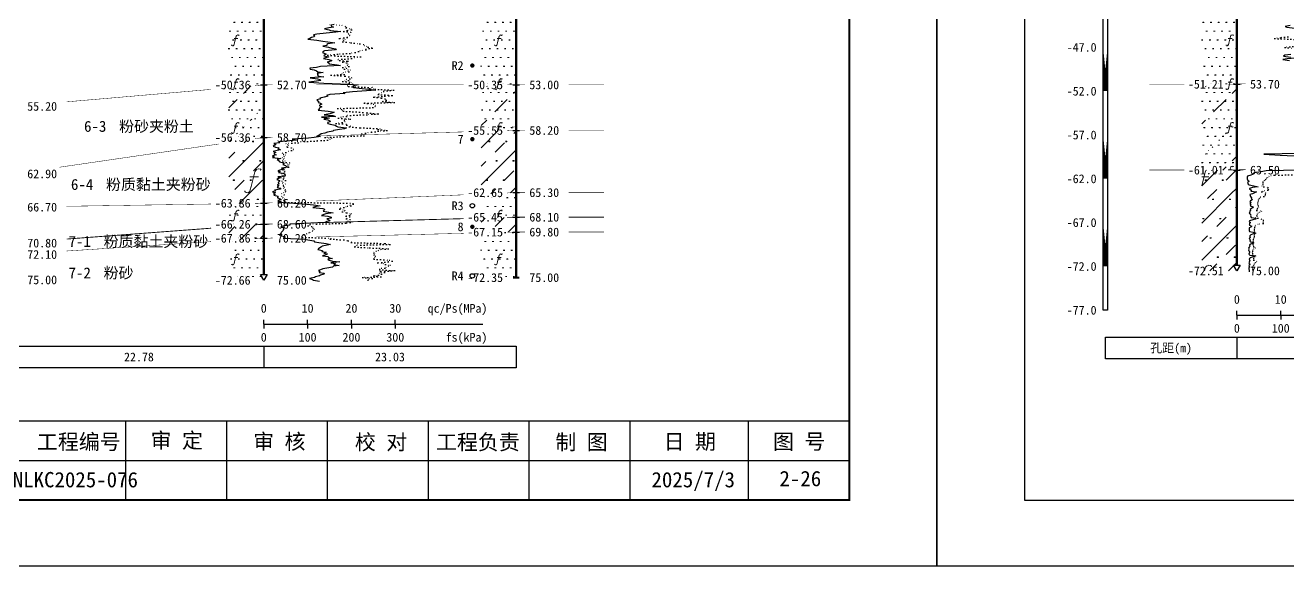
# Model space of a CAD drawing. Extents: x -37 to 3540, y -1485 to 297.
# Drawn here: x 1014.7 to 1302.6, y -1188 to -1064.6 of the extents above; entities that cross this region are included whole.
import ezdxf
from ezdxf.enums import TextEntityAlignment as Align

# ---------------------------------------------------------------- set-up
doc = ezdxf.new("R2010")
doc.units = 0
doc.linetypes.add('DOT', pattern=[6.35, 0, -6.35])
doc.layers.get('0').update_dxf_attribs({"linetype": 'CONTINUOUS'})
for name, color, linetype in [('CURVE', 200, 'CONTINUOUS'), ('FRAME', 7, 'CONTINUOUS'), ('HOLE', 41, 'CONTINUOUS'), ('RULER', 7, 'CONTINUOUS'), ('SAMPLE', 1, 'CONTINUOUS'), ('STRATUM', 241, 'CONTINUOUS')]:
    doc.layers.add(name, color=color, linetype=linetype)
doc.layers.add('HATCH', color=7, linetype='CONTINUOUS', lineweight=13)
doc.styles.add('ST', font='')
doc.styles.get('ST').set_extended_font_data('SimSun')
pattern_1 = [(82.875, (801.7756, -1189.206), (0.0003693, 10.0001764), [0.0893, -80.5337]), (143.13, (801.8767, -1189.2818), (-29.999964, 20.000054), [0.12627, -49.87373]), (172.875, (802.0538, -1189.304), (-70.0002457, 9.9996603), [0.17857, -80.44443]), (206.565, (802.2323, -1189.2147), (-9.999705, -9.999687), [0.19954, -22.16046]), (243.435, (802.3215, -1189.0363), (9e-06, -9.999696), [0.19954, -22.16146]), (255.964, (802.4108, -1188.679), (-0.0002, -9.999501), [0.36813, -40.86287]), (255.964, (802.7209, -1187.439), (-0.0002, -9.999501), [1.27838, -39.95262]), (255.964, (802.7894, -1187.165), (-0.0002, -9.999501), [0.28235, -40.94865]), (216.87, (802.9796, -1186.9108), (-9.999982, -10.000018), [0.12627, -49.87373]), (243.435, (802.8786, -1186.9865), (9e-06, -9.999696), [0.19954, -22.16146]), (206.565, (803.158, -1186.8215), (-9.999705, -9.999687), [0.19954, -22.16046]), (172.875, (803.3353, -1186.8437), (-70.0002457, 9.9996603), [0.17857, -80.44443]), (143.13, (803.4363, -1186.9194), (-29.999964, 20.000054), [0.12627, -49.87373]), (82.875, (803.4252, -1187.008), (0.0003693, 10.0001764), [0.0893, -80.5337]), (0, (802.281, -1187.66), (0, 10), [0.89286, -9.10714]), (0, (802.6352, -1188), (1, 2), [0, -1.75]), (0, (802.6102, -1187.975), (1, 2), [0, -1.75]), (0, (802.6102, -1188), (1, 2), [0, -1.75]), (0, (802.5852, -1188), (1, 2), [0, -1.75]), (0, (802.6102, -1188.025), (1, 2), [0, -1.75])]
pattern_2 = [(45, (802.61, -1188), (-2e-06, 15.39996), [4.3383, -17.4406]), (45, (808.799, -1181.777), (-2e-06, 15.39996), [4.3861, -17.3928]), (45, (813.759, -1176.819), (-2e-06, 15.39996), [3.98994, -17.78894]), (26.565, (802.61, -1180.3), (15.4, 15.4), [0.2123, -34.22315]), (36.8699, (804.1502, -1178.76), (15.4, 15.4), [0.43504, -76.56496]), (315, (810.31, -1172.653), (15.39996, 3e-06), [0.0727, -21.7062]), (26.565, (810.31, -1188), (15.4, 15.4), [0.31845, -34.117]), (26.565, (811.85, -1186.46), (15.4, 15.4), [0.2316, -34.2038]), (90, (812.62, -1185.69), (-15.4, -1e-06), [0.0633, -15.3367]), (26.565, (813.39, -1184.92), (15.4, 15.4), [0.2002, -68.6707]), (36.8699, (814.9302, -1183.38), (15.4, 15.4), [0.2435, -76.7565]), (45, (816.47, -1181.84), (-5e-07, 15.39996), [0.24005, -21.53884]), (315, (817.821, -1180.195), (15.39996, 3e-06), [0.0727, -21.7062]), (36.8699, (805.6902, -1177.22), (15.4, 15.4), [0.2249, -76.7751]), (53.1301, (807.2302, -1175.68), (30.8, 46.2), [0.29564, -76.70436]), (53.1301, (808.7702, -1174.14), (30.8, 46.2), [0.27774, -76.72226])]
pattern_3 = [(45, (802.61, -1188), (-4.24264, 4.24264), [10, 0]), (45, (803.671, -1191.182), (-2.12132, 6.36396), [3, -3])]
pattern_4 = [(82.875, (800.774, -1190.6533), (0.000812, 22.000388), [0.1964, -177.1742]), (143.13, (800.9963, -1190.82), (-65.99992, 44.00012), [0.2778, -109.7222]), (172.875, (801.3862, -1190.8687), (-154.00054, 21.999253), [0.3929, -176.9777]), (206.565, (801.779, -1190.672), (-21.99935, -21.9993), [0.439, -48.753]), (243.435, (801.975, -1190.28), (2e-05, -21.99933), [0.439, -48.7552]), (255.964, (802.1715, -1189.494), (-0.00044, -21.9989), [0.8099, -89.8983]), (255.964, (802.8536, -1186.7656), (-0.00044, -21.9989), [2.8124, -87.8958]), (255.964, (803.0043, -1186.163), (-0.00044, -21.9989), [0.6212, -90.087]), (216.87, (803.423, -1185.6037), (-21.99996, -22.00004), [0.2778, -109.7222]), (243.435, (803.201, -1185.77), (2e-05, -21.99933), [0.439, -48.7552]), (206.565, (803.815, -1185.407), (-21.99935, -21.9993), [0.439, -48.753]), (172.875, (804.2053, -1185.456), (-154.00054, 21.999253), [0.3929, -176.9777]), (143.13, (804.4275, -1185.6228), (-65.99992, 44.00012), [0.2778, -109.7222]), (82.875, (804.4032, -1185.8177), (0.000812, 22.000388), [0.1964, -177.1742]), (0, (801.885, -1187.252), (0, 22), [1.9643, -20.0357]), (0, (802.6652, -1188), (2.2, 4.4), [0, -3.85]), (0, (802.6102, -1187.945), (2.2, 4.4), [0, -3.85]), (0, (802.6102, -1188), (2.2, 4.4), [0, -3.85]), (0, (802.5552, -1188), (2.2, 4.4), [0, -3.85]), (0, (802.6102, -1188.055), (2.2, 4.4), [0, -3.85])]
pattern_5 = [(82.875, (1458.5118, -1189.206), (0.000369, 10.0001764), [0.0893, -80.5337]), (143.13, (1458.6128, -1189.2818), (-29.999964, 20.000054), [0.12627, -49.87373]), (172.875, (1458.79, -1189.304), (-70.000246, 9.99966), [0.17857, -80.44443]), (206.565, (1458.9685, -1189.2147), (-9.999705, -9.99969), [0.19954, -22.16046]), (243.435, (1459.0577, -1189.0363), (9e-06, -9.9997), [0.19954, -22.16146]), (255.964, (1459.147, -1188.679), (-0.0002, -9.9995), [0.36813, -40.86287]), (255.964, (1459.457, -1187.439), (-0.0002, -9.9995), [1.27838, -39.95262]), (255.964, (1459.5255, -1187.165), (-0.0002, -9.9995), [0.28235, -40.94865]), (216.87, (1459.7158, -1186.9108), (-9.999982, -10.000018), [0.12627, -49.87373]), (243.435, (1459.6147, -1186.9865), (9e-06, -9.9997), [0.19954, -22.16146]), (206.565, (1459.894, -1186.8215), (-9.999705, -9.99969), [0.19954, -22.16046]), (172.875, (1460.0714, -1186.8437), (-70.000246, 9.99966), [0.17857, -80.44443]), (143.13, (1460.1724, -1186.9194), (-29.999964, 20.000054), [0.12627, -49.87373]), (82.875, (1460.1614, -1187.008), (0.000369, 10.0001764), [0.0893, -80.5337]), (0, (1459.017, -1187.66), (0, 10), [0.89286, -9.10714]), (0, (1459.3714, -1188), (1, 2), [0, -1.75]), (0, (1459.3464, -1187.975), (1, 2), [0, -1.75]), (0, (1459.3464, -1188), (1, 2), [0, -1.75]), (0, (1459.3214, -1188), (1, 2), [0, -1.75]), (0, (1459.3464, -1188.025), (1, 2), [0, -1.75])]

# ---------------------------------------------------------------- blocks, each defined once
blk = doc.blocks.new('图签_A3长')
for p, q in [((0, 18), (-380, 18)), ((-165, 0), (-165, 18)), ((-142, 0), (-142, 18)), ((-119, 0), (-119, 18)), ((-96, 0), (-96, 18)), ((-73, 0), (-73, 18)), ((-50, 0), (-50, 18)), ((-23, 0), (-23, 18)), ((0, 0), (0, 18)), ((-320, 9), (0, 9)), ((-380, 0), (0, 0))]:
    blk.add_line(p, q)
at = {"style": 'ST'}
for s, p in [('工程编号', (-175.73, 13.3)), ('审 定', (-153.38, 13.61)), ('审 核', (-129.99, 13.36)), ('校 对', (-106.8, 13.23)), ('工程负责', (-84.71, 13.23)), ('制 图', (-61.06, 13.23)), ('日 期', (-36.37, 13.36)), ('图 号', (-11.42, 13.36))]:
    blk.add_text(s, height=3.5, dxfattribs=at).set_placement(p, align=Align.MIDDLE_CENTER)
for tag, p in [('01＿单位名称', (-349.98, 8.36)), ('02＿工程名称', (-271.3, 5.16)), ('04＿工程编号', (-176.51, 4.65)), ('05＿日期', (-35.59, 4.65)), ('06＿图号', (-11.16, 4.91))]:
    blk.add_attdef(tag, text='', height=3.5, dxfattribs=at).set_placement(p, align=Align.MIDDLE_CENTER)
at = {"style": 'ST', "width": 0.85}
blk.add_attdef('03＿图件名称', text='', height=3, dxfattribs=at).set_placement((-205.49, 5.05), align=Align.MIDDLE_CENTER)
blk = doc.blocks.new('Arrow')
for points in [[(-3.984779, 0.348623), (0, 0), (-3.189535, 0)], [(-3.189535, 0), (0, 0), (-3.984779, -0.348623)]]:
    blk.add_solid(points)
blk = doc.blocks.new('SampleSoilUndisturbed')
at = {"const_width": 0.5}
blk.add_lwpolyline([(-0.25, 0, 1), (0.25, 0, 1)], format="xyb", close=True, dxfattribs=at)
blk = doc.blocks.new('SampleSoilDisturbed')
blk.add_circle((0, 0), 0.5)

msp = doc.modelspace()

# ---------------------------------------------------------------- hatches: boundary and pattern name
at = {"layer": 'HATCH'}
h = msp.add_hatch(dxfattribs=at)
h.set_pattern_fill('FS', color=142, style=0)
h.set_pattern_definition(pattern_1)
h.paths.add_polyline_path([(1069.07, -1055.24), (1061.07, -1054.67), (1061.07, -1078.93), (1069.07, -1078.24)])
h.paths.add_polyline_path([(1057, -1079.73), (1066.56, -1079.73), (1066.56, -1076.8), (1057, -1076.8)], flags=9)
h.paths.add_polyline_path([(1057, -1056.73), (1066.56, -1056.73), (1066.56, -1053.8), (1057, -1053.8)], flags=9)
h = msp.add_hatch(dxfattribs=at)
h.set_pattern_fill('FS', color=142, style=0)
h.set_pattern_definition(pattern_1)
h.paths.add_polyline_path([(1126.64, -1061.83), (1118.64, -1059.64), (1118.64, -1078.23), (1126.64, -1078.23)])
h.paths.add_polyline_path([(1114.57, -1079.72), (1124.13, -1079.72), (1124.13, -1076.79), (1114.57, -1076.79)], flags=9)
h.paths.add_polyline_path([(1114.58, -1063.32), (1124.13, -1063.32), (1124.13, -1060.4), (1114.58, -1060.4)], flags=9)
h = msp.add_hatch(dxfattribs=at)
h.set_pattern_fill('FS', color=142, style=0)
h.set_pattern_definition(pattern_5)
h.paths.add_polyline_path([(1291.01, -1062.28), (1283.01, -1062.28), (1283.01, -1078.08), (1291.01, -1078.08)])
h.paths.add_polyline_path([(1278.94, -1079.57), (1288.5, -1079.57), (1288.5, -1076.65), (1278.94, -1076.65)], flags=9)
h.paths.add_polyline_path([(1278.94, -1063.77), (1288.5, -1063.77), (1288.5, -1060.84), (1278.94, -1060.84)], flags=9)
h = msp.add_hatch(dxfattribs=at)
h.set_pattern_fill('FS', color=142, style=0)
h.set_pattern_definition(pattern_1)
h.paths.add_polyline_path([(1069.07, -1078.24), (1061.07, -1078.93), (1061.07, -1091.41), (1069.07, -1090.24)])
h.paths.add_polyline_path([(1057, -1091.73), (1066.56, -1091.73), (1066.56, -1088.8), (1057, -1088.8)], flags=9)
h.paths.add_polyline_path([(1057, -1079.73), (1066.56, -1079.73), (1066.56, -1076.8), (1057, -1076.8)], flags=9)
h = msp.add_hatch(dxfattribs=at)
h.set_pattern_fill('SZFT', color=142, scale=2.2, style=0)
h.set_pattern_definition(pattern_2)
h.paths.add_polyline_path([(1069.07, -1078.24), (1061.07, -1078.93), (1061.07, -1091.41), (1069.07, -1090.24)])
h.paths.add_polyline_path([(1057, -1091.73), (1066.56, -1091.73), (1066.56, -1088.8), (1057, -1088.8)], flags=9)
h.paths.add_polyline_path([(1057, -1079.73), (1066.56, -1079.73), (1066.56, -1076.8), (1057, -1076.8)], flags=9)
h = msp.add_hatch(dxfattribs=at)
h.set_pattern_fill('FS', color=142, style=0)
h.set_pattern_definition(pattern_1)
h.paths.add_polyline_path([(1126.64, -1078.23), (1118.64, -1078.23), (1118.64, -1088.85), (1126.64, -1088.63)])
h.paths.add_polyline_path([(1114.58, -1090.11), (1124.13, -1090.11), (1124.13, -1087.21), (1114.58, -1087.21)], flags=9)
h.paths.add_polyline_path([(1114.57, -1079.72), (1124.13, -1079.72), (1124.13, -1076.79), (1114.57, -1076.79)], flags=9)
h = msp.add_hatch(dxfattribs=at)
h.set_pattern_fill('SZFT', color=142, scale=2.2, style=0)
h.set_pattern_definition(pattern_2)
h.paths.add_polyline_path([(1126.64, -1078.23), (1118.64, -1078.23), (1118.64, -1088.85), (1126.64, -1088.63)])
h.paths.add_polyline_path([(1114.58, -1090.11), (1124.13, -1090.11), (1124.13, -1087.21), (1114.58, -1087.21)], flags=9)
h.paths.add_polyline_path([(1114.57, -1079.72), (1124.13, -1079.72), (1124.13, -1076.79), (1114.57, -1076.79)], flags=9)
h = msp.add_hatch(dxfattribs=at)
h.set_pattern_fill('FS', color=142, style=0)
h.set_pattern_definition(pattern_5)
h.paths.add_polyline_path([(1291.01, -1078.08), (1283.01, -1078.08), (1283.01, -1097.68), (1291.01, -1097.68)])
h.paths.add_polyline_path([(1278.94, -1099.17), (1288.5, -1099.17), (1288.5, -1096.24), (1278.94, -1096.24)], flags=9)
h.paths.add_polyline_path([(1278.94, -1079.57), (1288.5, -1079.57), (1288.5, -1076.65), (1278.94, -1076.65)], flags=9)
h = msp.add_hatch(dxfattribs=at)
h.set_pattern_fill('SZFT', color=142, scale=2.2, style=0)
h.set_pattern_definition([(45, (1459.346, -1188), (-2e-06, 15.39996), [4.3383, -17.4406]), (45, (1465.535, -1181.777), (-2e-06, 15.39996), [4.3861, -17.3928]), (45, (1470.495, -1176.819), (-2e-06, 15.39996), [3.9899, -17.7889]), (26.565, (1459.3464, -1180.3), (15.4, 15.4), [0.2123, -34.2231]), (36.8699, (1460.8864, -1178.76), (15.4, 15.4), [0.43504, -76.56496]), (315, (1467.046, -1172.653), (15.39996, 3e-06), [0.0727, -21.7062]), (26.565, (1467.0464, -1188), (15.4, 15.4), [0.31845, -34.117]), (26.565, (1468.5864, -1186.46), (15.4, 15.4), [0.2316, -34.2038]), (90, (1469.356, -1185.69), (-15.4, -1e-06), [0.0633, -15.3367]), (26.565, (1470.1264, -1184.92), (15.4, 15.4), [0.2002, -68.6707]), (36.8699, (1471.6664, -1183.38), (15.4, 15.4), [0.2435, -76.7565]), (45, (1473.206, -1181.84), (-5e-07, 15.39996), [0.24, -21.5388]), (315, (1474.557, -1180.195), (15.39996, 3e-06), [0.0727, -21.7062]), (36.8699, (1462.4264, -1177.22), (15.4, 15.4), [0.2249, -76.7751]), (53.1301, (1463.9664, -1175.68), (30.8, 46.2), [0.29564, -76.70436]), (53.1301, (1465.5064, -1174.14), (30.8, 46.2), [0.2777, -76.7223])])
h.paths.add_polyline_path([(1291.01, -1078.08), (1283.01, -1078.08), (1283.01, -1097.68), (1291.01, -1097.68)])
h.paths.add_polyline_path([(1278.94, -1099.17), (1288.5, -1099.17), (1288.5, -1096.24), (1278.94, -1096.24)], flags=9)
h.paths.add_polyline_path([(1278.94, -1079.57), (1288.5, -1079.57), (1288.5, -1076.65), (1278.94, -1076.65)], flags=9)
h = msp.add_hatch(dxfattribs=at)
h.set_pattern_fill('FZNT', color=32, style=0)
h.set_pattern_definition(pattern_3)
h.paths.add_polyline_path([(1126.64, -1088.63), (1118.64, -1088.85), (1118.64, -1103.17), (1126.64, -1102.83)])
h.paths.add_polyline_path([(1114.57, -1104.32), (1124.13, -1104.32), (1124.13, -1101.39), (1114.57, -1101.39)], flags=9)
h.paths.add_polyline_path([(1114.58, -1090.11), (1124.13, -1090.11), (1124.13, -1087.21), (1114.58, -1087.21)], flags=9)
h = msp.add_hatch(dxfattribs=at)
h.set_pattern_fill('FS', color=32, scale=2.2, style=0)
h.set_pattern_definition(pattern_4)
h.paths.add_polyline_path([(1126.64, -1088.63), (1118.64, -1088.85), (1118.64, -1103.17), (1126.64, -1102.83)])
h.paths.add_polyline_path([(1114.57, -1104.32), (1124.13, -1104.32), (1124.13, -1101.39), (1114.57, -1101.39)], flags=9)
h.paths.add_polyline_path([(1114.58, -1090.11), (1124.13, -1090.11), (1124.13, -1087.21), (1114.58, -1087.21)], flags=9)
h = msp.add_hatch(dxfattribs=at)
h.set_pattern_fill('FZNT', color=32, style=0)
h.set_pattern_definition(pattern_3)
h.paths.add_polyline_path([(1069.07, -1090.24), (1061.07, -1091.41), (1061.07, -1105.37), (1069.07, -1105.24)])
h.paths.add_polyline_path([(1057, -1106.73), (1066.56, -1106.73), (1066.56, -1103.8), (1057, -1103.8)], flags=9)
h.paths.add_polyline_path([(1057, -1091.73), (1066.56, -1091.73), (1066.56, -1088.8), (1057, -1088.8)], flags=9)
h = msp.add_hatch(dxfattribs=at)
h.set_pattern_fill('FS', color=32, scale=2.2, style=0)
h.set_pattern_definition(pattern_4)
h.paths.add_polyline_path([(1069.07, -1090.24), (1061.07, -1091.41), (1061.07, -1105.37), (1069.07, -1105.24)])
h.paths.add_polyline_path([(1057, -1106.73), (1066.56, -1106.73), (1066.56, -1103.8), (1057, -1103.8)], flags=9)
h.paths.add_polyline_path([(1057, -1091.73), (1066.56, -1091.73), (1066.56, -1088.8), (1057, -1088.8)], flags=9)
h = msp.add_hatch(dxfattribs=at)
h.set_pattern_fill('FZNT', color=32, style=0)
h.set_pattern_definition([(45, (1459.3464, -1188), (-4.24264, 4.24264), [10, 0]), (45, (1460.4074, -1191.182), (-2.12132, 6.36396), [3, -3])])
h.paths.add_polyline_path([(1291.01, -1097.68), (1283.01, -1097.68), (1283.01, -1120.68), (1291.01, -1120.68), (1290.26, -1119.38), (1291.01, -1119.38)])
h.paths.add_polyline_path([(1278.94, -1122.17), (1288.5, -1122.17), (1288.5, -1119.25), (1278.94, -1119.25)], flags=9)
h.paths.add_polyline_path([(1278.94, -1099.17), (1288.5, -1099.17), (1288.5, -1096.24), (1278.94, -1096.24)], flags=9)
h = msp.add_hatch(dxfattribs=at)
h.set_pattern_fill('FS', color=32, scale=2.2, style=0)
h.set_pattern_definition([(82.875, (1457.5102, -1190.6533), (0.000812, 22.00039), [0.1964, -177.1742]), (143.13, (1457.7325, -1190.82), (-65.99992, 44.00012), [0.2778, -109.7222]), (172.875, (1458.1223, -1190.8687), (-154.00054, 21.999253), [0.3929, -176.9777]), (206.565, (1458.515, -1190.672), (-21.99935, -21.9993), [0.439, -48.753]), (243.435, (1458.711, -1190.28), (2e-05, -21.99933), [0.439, -48.7552]), (255.964, (1458.9077, -1189.494), (-0.00044, -21.9989), [0.8099, -89.8983]), (255.964, (1459.59, -1186.7656), (-0.00044, -21.9989), [2.8124, -87.8958]), (255.964, (1459.7404, -1186.163), (-0.00044, -21.9989), [0.6212, -90.087]), (216.87, (1460.159, -1185.6037), (-21.99996, -22.00004), [0.2778, -109.7222]), (243.435, (1459.937, -1185.77), (2e-05, -21.99933), [0.439, -48.7552]), (206.565, (1460.552, -1185.407), (-21.99935, -21.9993), [0.439, -48.753]), (172.875, (1460.9414, -1185.456), (-154.00054, 21.999253), [0.3929, -176.9777]), (143.13, (1461.1637, -1185.6228), (-65.99992, 44.00012), [0.2778, -109.7222]), (82.875, (1461.1393, -1185.8177), (0.000812, 22.00039), [0.1964, -177.1742]), (0, (1458.62, -1187.252), (0, 22), [1.9643, -20.0357]), (0, (1459.4014, -1188), (2.2, 4.4), [0, -3.85]), (0, (1459.3464, -1187.945), (2.2, 4.4), [0, -3.85]), (0, (1459.3464, -1188), (2.2, 4.4), [0, -3.85]), (0, (1459.2914, -1188), (2.2, 4.4), [0, -3.85]), (0, (1459.3464, -1188.055), (2.2, 4.4), [0, -3.85])])
h.paths.add_polyline_path([(1291.01, -1097.68), (1283.01, -1097.68), (1283.01, -1120.68), (1291.01, -1120.68), (1290.26, -1119.38), (1291.01, -1119.38)])
h.paths.add_polyline_path([(1278.94, -1122.17), (1288.5, -1122.17), (1288.5, -1119.25), (1278.94, -1119.25)], flags=9)
h.paths.add_polyline_path([(1278.94, -1099.17), (1288.5, -1099.17), (1288.5, -1096.24), (1278.94, -1096.24)], flags=9)
h = msp.add_hatch(dxfattribs=at)
h.set_pattern_fill('FS', color=142, style=0)
h.set_pattern_definition(pattern_1)
h.paths.add_polyline_path([(1126.64, -1102.83), (1118.64, -1103.17), (1118.64, -1108.65), (1126.64, -1108.43)])
h.paths.add_polyline_path([(1114.57, -1109.92), (1124.13, -1109.92), (1124.13, -1106.99), (1114.57, -1106.99)], flags=9)
h.paths.add_polyline_path([(1114.57, -1104.32), (1124.13, -1104.32), (1124.13, -1101.39), (1114.57, -1101.39)], flags=9)
h = msp.add_hatch(dxfattribs=at)
h.set_pattern_fill('FS', color=142, style=0)
h.set_pattern_definition(pattern_1)
h.paths.add_polyline_path([(1069.07, -1105.24), (1061.07, -1105.37), (1061.07, -1110.65), (1069.07, -1110.04)])
h.paths.add_polyline_path([(1057, -1111.53), (1066.56, -1111.53), (1066.56, -1108.6), (1057, -1108.6)], flags=9)
h.paths.add_polyline_path([(1057, -1106.73), (1066.56, -1106.73), (1066.56, -1103.8), (1057, -1103.8)], flags=9)
h = msp.add_hatch(dxfattribs=at)
h.set_pattern_fill('FZNT', color=32, style=0)
h.set_pattern_definition(pattern_3)
h.paths.add_polyline_path([(1126.64, -1108.43), (1118.64, -1108.65), (1118.64, -1112.03), (1126.64, -1111.83)])
h.paths.add_polyline_path([(1114.57, -1113.32), (1124.13, -1113.32), (1124.13, -1110.39), (1114.57, -1110.39)], flags=9)
h.paths.add_polyline_path([(1114.57, -1109.92), (1124.13, -1109.92), (1124.13, -1106.99), (1114.57, -1106.99)], flags=9)
h = msp.add_hatch(dxfattribs=at)
h.set_pattern_fill('FZNT', color=32, style=0)
h.set_pattern_definition(pattern_3)
h.paths.add_polyline_path([(1069.07, -1110.04), (1061.07, -1110.65), (1061.07, -1113.76), (1069.07, -1113.24)])
h.paths.add_polyline_path([(1057, -1114.73), (1066.56, -1114.73), (1066.56, -1111.8), (1057, -1111.8)], flags=9)
h.paths.add_polyline_path([(1057, -1111.53), (1066.56, -1111.53), (1066.56, -1108.6), (1057, -1108.6)], flags=9)
h = msp.add_hatch(dxfattribs=at)
h.set_pattern_fill('FS', color=32, scale=2.2, style=0)
h.set_pattern_definition(pattern_4)
h.paths.add_polyline_path([(1069.07, -1110.04), (1061.07, -1110.65), (1061.07, -1113.76), (1069.07, -1113.24)])
h.paths.add_polyline_path([(1057, -1114.73), (1066.56, -1114.73), (1066.56, -1111.8), (1057, -1111.8)], flags=9)
h.paths.add_polyline_path([(1057, -1111.53), (1066.56, -1111.53), (1066.56, -1108.6), (1057, -1108.6)], flags=9)
h = msp.add_hatch(dxfattribs=at)
h.set_pattern_fill('FS', color=142, style=0)
h.set_pattern_definition(pattern_1)
h.paths.add_polyline_path([(1126.64, -1111.83), (1118.64, -1112.03), (1118.64, -1122.23), (1126.64, -1122.23)])
h.paths.add_polyline_path([(1114.57, -1123.72), (1124.13, -1123.72), (1124.13, -1120.79), (1114.57, -1120.79)], flags=9)
h.paths.add_polyline_path([(1114.57, -1113.32), (1124.13, -1113.32), (1124.13, -1110.39), (1114.57, -1110.39)], flags=9)
h = msp.add_hatch(dxfattribs=at)
h.set_pattern_fill('FS', color=142, style=0)
h.set_pattern_definition(pattern_1)
h.paths.add_polyline_path([(1069.07, -1113.24), (1061.07, -1113.76), (1061.07, -1122.84), (1069.07, -1122.84), (1068.32, -1121.54), (1069.07, -1121.54)])
h.paths.add_polyline_path([(1057, -1124.33), (1066.56, -1124.33), (1066.56, -1121.4), (1057, -1121.4)], flags=9)
h.paths.add_polyline_path([(1057, -1114.73), (1066.56, -1114.73), (1066.56, -1111.8), (1057, -1111.8)], flags=9)

# ---------------------------------------------------------------- linework, layer by layer
at = {"layer": 'CURVE', "color": 30, "linetype": 'Continuous'}
for points in [[(1085.12, -1064.44), (1084.45, -1064.64), (1084.47, -1064.84), (1084.96, -1065.04), (1083.93, -1065.24), (1082.96, -1065.44), (1083.97, -1065.64), (1084.28, -1065.84), (1086.65, -1066.04), (1085.48, -1066.24), (1083.33, -1066.44), (1081.19, -1066.64), (1080.38, -1066.84), (1080.7, -1067.04), (1080.49, -1067.24), (1079.96, -1067.44), (1079.58, -1067.64), (1079.1, -1067.84), (1081.15, -1068.04), (1082.52, -1068.24), (1083.66, -1068.44), (1085.28, -1068.64), (1083.68, -1068.84), (1083.49, -1069.04), (1083.45, -1069.24), (1082.57, -1069.44), (1083.85, -1069.64), (1084.58, -1069.84), (1085.58, -1070.04), (1085.41, -1070.24), (1082.92, -1070.44), (1082.59, -1070.64), (1082.49, -1070.84), (1083.03, -1071.04), (1083.34, -1071.24), (1082.85, -1071.44), (1082.74, -1071.64), (1083.94, -1071.84), (1083.13, -1072.04), (1082.68, -1072.24), (1083.88, -1072.44), (1084.59, -1072.64), (1084.39, -1072.84), (1083.52, -1073.04), (1083.84, -1073.24), (1083.96, -1073.44), (1085.79, -1073.64), (1086.6, -1073.84), (1081.98, -1074.04), (1081.09, -1074.24), (1079.61, -1074.44), (1079.69, -1074.64), (1080.57, -1074.84), (1081.09, -1075.04), (1081.41, -1075.24), (1082.59, -1075.44), (1081.25, -1075.64), (1081.4, -1075.84), (1081.3, -1076.04), (1081.63, -1076.24), (1082.78, -1076.44), (1079.62, -1076.64), (1081.34, -1076.84), (1081.88, -1077.04), (1082.12, -1077.24), (1080.55, -1077.44), (1079.32, -1077.64), (1082.74, -1077.84), (1088.48, -1078.04), (1090.61, -1078.24), (1089.65, -1078.44), (1089.37, -1078.64), (1089.51, -1078.84), (1091.52, -1079.04), (1093.02, -1079.24), (1094.62, -1079.44), (1091.4, -1079.64), (1089.33, -1079.84), (1087.18, -1080.04), (1087.59, -1080.24), (1084.14, -1080.44), (1083.35, -1080.64), (1083.71, -1080.84), (1082.87, -1081.04), (1081.83, -1081.24), (1082.06, -1081.44), (1081.18, -1081.64), (1081.35, -1081.84), (1081.6, -1082.04), (1081.48, -1082.24), (1082.04, -1082.44), (1082.3, -1082.64), (1081.75, -1082.84), (1081.78, -1083.04), (1082.3, -1083.24), (1081.92, -1083.44), (1081.69, -1083.64), (1081.74, -1083.84), (1081.47, -1084.04), (1083.75, -1084.24), (1085.13, -1084.44), (1084.83, -1084.64), (1084.17, -1084.84), (1082.83, -1085.04), (1084.82, -1085.24), (1085.46, -1085.44), (1082.27, -1085.64), (1084.04, -1085.84), (1082.76, -1086.04), (1083.72, -1086.24), (1084.14, -1086.44), (1084.22, -1086.64), (1083.57, -1086.84), (1083.66, -1087.04), (1084.21, -1087.24), (1085.34, -1087.44), (1085.63, -1087.64), (1085.94, -1087.84), (1087.91, -1088.04), (1087.46, -1088.24), (1086.38, -1088.44), (1084.99, -1088.64), (1084.79, -1088.84), (1083.63, -1089.04), (1083.01, -1089.24), (1082.18, -1089.44), (1081.88, -1089.64), (1081.35, -1089.84), (1082, -1090.04), (1080.6, -1090.24), (1079.29, -1090.44), (1075.52, -1090.64), (1076.55, -1090.84), (1075.02, -1091.04), (1072.54, -1091.24), (1072.72, -1091.44), (1071.38, -1091.64), (1071.84, -1091.84), (1071.48, -1092.04), (1071.24, -1092.24), (1071.78, -1092.44), (1072.56, -1092.64), (1072.25, -1092.84), (1072.88, -1093.04), (1072.13, -1093.24), (1071.21, -1093.44), (1071.86, -1093.64), (1071.43, -1093.84), (1071.41, -1094.04), (1071.88, -1094.24), (1071.09, -1094.44), (1071.44, -1094.64), (1071.07, -1094.84), (1072.94, -1095.04), (1072.13, -1095.24), (1072.39, -1095.44), (1072.68, -1095.64), (1072.64, -1095.84), (1073.66, -1096.04), (1073.63, -1096.24), (1073.43, -1096.44), (1074.05, -1096.64), (1074.25, -1096.84), (1074.66, -1097.04), (1073.11, -1097.24), (1073.82, -1097.44), (1072.94, -1097.64), (1072.31, -1097.84), (1072.78, -1098.04), (1072.43, -1098.24), (1073.82, -1098.44), (1073.87, -1098.64), (1073.97, -1098.84), (1073.8, -1099.04), (1072.28, -1099.24), (1073.04, -1099.44), (1072.45, -1099.64), (1072.08, -1099.84), (1072.63, -1100.04), (1072.64, -1100.24), (1072.43, -1100.44), (1072.37, -1100.64), (1072.55, -1100.84), (1072.09, -1101.04), (1072.47, -1101.24), (1072.26, -1101.44), (1072.14, -1101.64), (1072.97, -1101.84), (1072.84, -1102.04), (1071.55, -1102.24), (1071.76, -1102.44), (1071.09, -1102.64), (1071.78, -1102.84), (1071.31, -1103.04), (1071.66, -1103.24), (1071.4, -1103.44), (1072.36, -1103.64), (1072.24, -1103.84), (1072.18, -1104.04), (1072.83, -1104.24), (1072.89, -1104.44), (1072.3, -1104.64), (1073.06, -1104.84), (1072.28, -1105.04), (1075.91, -1105.24), (1078.93, -1105.44), (1080.42, -1105.64), (1081.97, -1105.84), (1080.74, -1106.04), (1080.29, -1106.24), (1082.54, -1106.44), (1082.89, -1106.64), (1082.83, -1106.84), (1082.59, -1107.04), (1083.45, -1107.24), (1084.88, -1107.44), (1083.23, -1107.64), (1082.79, -1107.84), (1082.27, -1108.04), (1083.66, -1108.24), (1084.45, -1108.44), (1084.44, -1108.64), (1083.49, -1108.84), (1083.9, -1109.04), (1084.19, -1109.24), (1083.43, -1109.44), (1082.98, -1109.64), (1079.79, -1109.84), (1075.04, -1110.04), (1075.05, -1110.24), (1073.85, -1110.44), (1072.98, -1110.64), (1073.75, -1110.84), (1073.49, -1111.04), (1073.6, -1111.24), (1073.52, -1111.44), (1073.36, -1111.64), (1073.1, -1111.84), (1073.04, -1112.04), (1072.9, -1112.24), (1072.66, -1112.44), (1072.83, -1112.64), (1073.84, -1112.84), (1073.85, -1113.04), (1073.48, -1113.24), (1078.4, -1113.44), (1079.1, -1113.64), (1080.49, -1113.84), (1080.67, -1114.04), (1081.65, -1114.24), (1083.27, -1114.44), (1084.32, -1114.64), (1083.53, -1114.84), (1082.37, -1115.04), (1082.26, -1115.24), (1081.86, -1115.44), (1081.59, -1115.64), (1081.43, -1115.84), (1082.49, -1116.04), (1082.3, -1116.24), (1083.27, -1116.44), (1082.77, -1116.64), (1083.59, -1116.84), (1083.24, -1117.04), (1082.5, -1117.24), (1083.75, -1117.44), (1083.86, -1117.64), (1084.74, -1117.84), (1083.7, -1118.04), (1084.01, -1118.24), (1084.75, -1118.44), (1086.44, -1118.64), (1084.39, -1118.84), (1085.41, -1119.04), (1085.02, -1119.24), (1086.23, -1119.44), (1084.96, -1119.64), (1084.76, -1119.84), (1083.46, -1120.04), (1082.57, -1120.24), (1082.04, -1120.44), (1081.57, -1120.64), (1081.92, -1120.84), (1081.73, -1121.04), (1082.83, -1121.24), (1082.8, -1121.44), (1082.03, -1121.64), (1081.79, -1121.84), (1080.89, -1122.04), (1080.68, -1122.24), (1079.52, -1122.44), (1080.16, -1122.64), (1080.39, -1122.84), (1081.81, -1123.04)], [(1303.14, -1064.68), (1302.03, -1064.88), (1302.43, -1065.08), (1304.2, -1065.28)], [(1305.18, -1072.08), (1302.47, -1072.28), (1301.5, -1072.48), (1302.98, -1072.68)], [(1303.29, -1071.28), (1301.96, -1071.48), (1301.64, -1071.68), (1303.3, -1071.88)], [(1305.54, -1093.88), (1297.17, -1094.08), (1300.89, -1094.28), (1305.68, -1094.48)], [(1305.58, -1097.68), (1297.66, -1097.88), (1296.56, -1098.08), (1294.91, -1098.28), (1294.84, -1098.48), (1294.58, -1098.68), (1294.21, -1098.88), (1293.43, -1099.08), (1293.37, -1099.28), (1293.35, -1099.48), (1293.38, -1099.68), (1293.41, -1099.88), (1293.64, -1100.08), (1293.71, -1100.28), (1293.42, -1100.48), (1293.52, -1100.68), (1293.55, -1100.88), (1293.8, -1101.08), (1294.84, -1101.28), (1295.87, -1101.48), (1294.56, -1101.68), (1293.91, -1101.88), (1293.89, -1102.08), (1294.37, -1102.28), (1294.23, -1102.48), (1295.48, -1102.68), (1295.01, -1102.88), (1294.59, -1103.08), (1293.96, -1103.28), (1294.01, -1103.48), (1294.14, -1103.68), (1294.34, -1103.88), (1294.3, -1104.08), (1294.4, -1104.28), (1294.47, -1104.48), (1294.11, -1104.68), (1293.96, -1104.88), (1294.3, -1105.08), (1294.02, -1105.28), (1294.01, -1105.48), (1294.18, -1105.68), (1294.06, -1105.88), (1294.76, -1106.08), (1294.55, -1106.28), (1294.31, -1106.48), (1294.05, -1106.68), (1294.13, -1106.88), (1293.94, -1107.08), (1293.93, -1107.28), (1293.79, -1107.48), (1293.93, -1107.68), (1294.17, -1107.88), (1294.15, -1108.08), (1294.2, -1108.28), (1294.28, -1108.48), (1295.31, -1108.68), (1295.33, -1108.88), (1294.62, -1109.08), (1293.91, -1109.28), (1293.85, -1109.48), (1294.14, -1109.68), (1293.92, -1109.88), (1293.91, -1110.08), (1293.84, -1110.28), (1294.39, -1110.48), (1294.19, -1110.68), (1293.82, -1110.88), (1293.79, -1111.08), (1293.84, -1111.28), (1293.79, -1111.48), (1293.91, -1111.68), (1294.72, -1111.88), (1295.31, -1112.08), (1294.55, -1112.28), (1294.17, -1112.48), (1293.98, -1112.68), (1294, -1112.88), (1294.06, -1113.08), (1293.82, -1113.28), (1293.96, -1113.48), (1294.04, -1113.68), (1293.98, -1113.88), (1294.21, -1114.08), (1294.87, -1114.28), (1294.51, -1114.48), (1293.98, -1114.68), (1293.87, -1114.88), (1294.02, -1115.08), (1293.82, -1115.28), (1293.63, -1115.48), (1293.71, -1115.68), (1293.68, -1115.88), (1293.71, -1116.08), (1293.87, -1116.28), (1293.88, -1116.48), (1293.78, -1116.68), (1293.77, -1116.88), (1293.93, -1117.08), (1295.36, -1117.28), (1294.72, -1117.48), (1294.03, -1117.68), (1293.92, -1117.88), (1293.79, -1118.08), (1293.96, -1118.28), (1293.89, -1118.48), (1293.82, -1118.68), (1293.7, -1118.88), (1293.89, -1119.08), (1293.93, -1119.28), (1293.75, -1119.48), (1293.78, -1119.68), (1293.81, -1119.88), (1293.73, -1120.08), (1293.72, -1120.28), (1293.79, -1120.48), (1293.83, -1120.68), (1293.82, -1120.88)]]:
    msp.add_lwpolyline(points, dxfattribs=at)
at = {"layer": 'CURVE', "color": 100, "linetype": 'DOT', "ltscale": 0.1}
for points in [[(1084.13, -1064.44), (1086.89, -1064.64), (1087.59, -1064.84), (1088.01, -1065.04), (1087.87, -1065.24), (1088.91, -1065.44), (1089.06, -1065.64), (1088.11, -1065.84), (1087.33, -1066.04), (1089.01, -1066.24), (1088.36, -1066.44), (1088.32, -1066.64), (1088.64, -1066.84), (1088.63, -1067.04), (1088.13, -1067.24), (1088.07, -1067.44), (1086.37, -1067.64), (1087.66, -1067.84), (1087.19, -1068.04), (1087.44, -1068.24), (1087.13, -1068.44), (1088.97, -1068.64), (1091.01, -1068.84), (1091.81, -1069.04), (1092.04, -1069.24), (1092.47, -1069.44), (1092.88, -1069.64), (1093.82, -1069.84), (1092.36, -1070.04), (1092.33, -1070.24), (1091.06, -1070.44), (1090.64, -1070.64), (1089.89, -1070.84), (1088.68, -1071.04), (1085.85, -1071.24), (1083.71, -1071.44), (1085.29, -1071.64), (1091.16, -1071.84), (1089.75, -1072.04), (1089.06, -1072.24), (1086, -1072.44), (1086.43, -1072.64), (1088.27, -1072.84), (1087.1, -1073.04), (1088.03, -1073.24), (1088.3, -1073.44), (1088.16, -1073.64), (1088.07, -1073.84), (1088.47, -1074.04), (1087.11, -1074.24), (1088.02, -1074.44), (1087.5, -1074.64), (1088.84, -1074.84), (1088.21, -1075.04), (1088.47, -1075.24), (1087.26, -1075.44), (1086.87, -1075.64), (1087.39, -1075.84), (1084.48, -1076.04), (1087.63, -1076.24), (1088.55, -1076.44), (1089.13, -1076.64), (1088.73, -1076.84), (1087.83, -1077.04), (1088.39, -1077.24), (1087.11, -1077.44), (1089, -1077.64), (1088.56, -1077.84), (1089.31, -1078.04), (1088.16, -1078.24), (1088.06, -1078.44), (1088.47, -1078.64), (1093.88, -1078.84), (1093.28, -1079.04), (1094.47, -1079.24), (1098.65, -1079.44), (1096.41, -1079.64), (1096.42, -1079.84), (1096, -1080.04), (1095.4, -1080.24), (1095.21, -1080.44), (1098.33, -1080.64), (1096.7, -1080.84), (1094.21, -1081.04), (1095.93, -1081.24), (1096.72, -1081.44), (1096.98, -1081.64), (1097.01, -1081.84), (1096.21, -1082.04), (1098.79, -1082.24), (1092.01, -1082.44), (1094.05, -1082.64), (1094.54, -1082.84), (1094.44, -1083.04), (1094.49, -1083.24), (1093.98, -1083.44), (1085.96, -1083.64), (1086.78, -1083.84), (1086.94, -1084.04), (1087.22, -1084.24), (1090.94, -1084.44), (1092.66, -1084.64), (1095.15, -1084.84), (1092.56, -1085.04), (1088.11, -1085.24), (1087.95, -1085.44), (1086.69, -1085.64), (1086.14, -1085.84), (1088.76, -1086.04), (1087.38, -1086.24), (1087.42, -1086.44), (1087.65, -1086.64), (1086.95, -1086.84), (1085.56, -1087.04), (1087.89, -1087.24), (1088.05, -1087.44), (1088.88, -1087.64), (1088.66, -1087.84), (1091.16, -1088.04), (1095.64, -1088.24), (1095.16, -1088.44), (1097.16, -1088.64), (1095.2, -1088.84), (1093.64, -1089.04), (1092.26, -1089.24), (1091.29, -1089.44), (1091.45, -1089.64), (1091.91, -1089.84), (1087.25, -1090.04), (1083.11, -1090.24), (1084.56, -1090.44), (1084.19, -1090.64), (1083.6, -1090.84), (1081.28, -1091.04), (1077.55, -1091.24), (1076.93, -1091.44), (1074.12, -1091.64), (1074.5, -1091.84), (1074.8, -1092.04), (1074.31, -1092.24), (1074.51, -1092.44), (1075.38, -1092.64), (1075.74, -1092.84), (1075.92, -1093.04), (1075.43, -1093.24), (1074.7, -1093.44), (1074.13, -1093.64), (1073.28, -1093.84), (1073.53, -1094.04), (1074.02, -1094.24), (1073.59, -1094.44), (1073.78, -1094.64), (1073.25, -1094.84), (1073.68, -1095.04), (1073.65, -1095.24), (1073.32, -1095.44), (1073.96, -1095.64), (1073.42, -1095.84), (1074.99, -1096.04), (1074.41, -1096.24), (1074.84, -1096.44), (1074.56, -1096.64), (1074.59, -1096.84), (1074.75, -1097.04), (1073.63, -1097.24), (1073.07, -1097.44), (1073.38, -1097.64), (1073.83, -1097.84), (1073.85, -1098.04), (1073.78, -1098.24), (1073.13, -1098.44), (1073.77, -1098.64), (1073.49, -1098.84), (1073.36, -1099.04), (1073.64, -1099.24), (1073.69, -1099.44), (1073.47, -1099.64), (1073.48, -1099.84), (1074.02, -1100.04), (1073.2, -1100.24), (1073.49, -1100.44), (1073.36, -1100.64), (1074.02, -1100.84), (1073.56, -1101.04), (1073.47, -1101.24), (1073.6, -1101.44), (1073.91, -1101.64), (1073.54, -1101.84), (1073.96, -1102.04), (1073.9, -1102.24), (1074, -1102.44), (1074.02, -1102.64), (1073.67, -1102.84), (1073.11, -1103.04), (1073.69, -1103.24), (1073.73, -1103.44), (1073.12, -1103.64), (1073.49, -1103.84), (1073.31, -1104.04), (1073.86, -1104.24), (1073.64, -1104.44), (1073.58, -1104.64), (1073.93, -1104.84), (1074.02, -1105.04), (1089.37, -1105.24), (1089.44, -1105.44), (1088.72, -1105.64), (1088.93, -1105.84), (1087.89, -1106.04), (1087.34, -1106.24), (1086.44, -1106.44), (1086.39, -1106.64), (1087.65, -1106.84), (1087.49, -1107.04), (1087.03, -1107.24), (1087.99, -1107.44), (1089.07, -1107.64), (1088.83, -1107.84), (1088.65, -1108.04), (1087.88, -1108.24), (1088.75, -1108.44), (1088.1, -1108.64), (1087.92, -1108.84), (1088.85, -1109.04), (1088.23, -1109.24), (1088.57, -1109.44), (1088.78, -1109.64), (1087.7, -1109.84), (1079.7, -1110.04), (1079.62, -1110.24), (1079.18, -1110.44), (1080.2, -1110.64), (1080.17, -1110.84), (1080.29, -1111.04), (1080.72, -1111.24), (1080.18, -1111.44), (1080.17, -1111.64), (1079.65, -1111.84), (1079.39, -1112.04), (1078.86, -1112.24), (1078.43, -1112.44), (1078.3, -1112.64), (1077.7, -1112.84), (1077.93, -1113.04), (1084.39, -1113.24), (1084.3, -1113.44), (1087.3, -1113.64), (1088.31, -1113.84), (1089.04, -1114.04), (1089.07, -1114.24), (1096.76, -1114.44), (1097.81, -1114.64), (1090.28, -1114.84), (1089.98, -1115.04), (1089.83, -1115.24), (1093.28, -1115.44), (1097.46, -1115.64), (1095.68, -1115.84), (1095.21, -1116.04), (1094.75, -1116.24), (1094.24, -1116.44), (1094.1, -1116.64), (1094.29, -1116.84), (1094.13, -1117.04), (1094.49, -1117.24), (1094.54, -1117.44), (1094.39, -1117.64), (1094.12, -1117.84), (1094.23, -1118.04), (1097.7, -1118.24), (1098.33, -1118.44), (1097.45, -1118.64), (1095.1, -1118.84), (1096.31, -1119.04), (1096.82, -1119.24), (1098.04, -1119.44), (1097.49, -1119.64), (1097, -1119.84), (1096.7, -1120.04), (1095.5, -1120.24), (1095.52, -1120.44), (1098.89, -1120.64), (1095.7, -1120.84), (1096.63, -1121.04), (1095.36, -1121.24), (1095.93, -1121.44), (1095.22, -1121.64), (1094.16, -1121.84), (1095.74, -1122.04), (1091.65, -1122.24), (1093.83, -1122.44), (1092.9, -1122.64), (1092.8, -1122.84), (1092.81, -1123.04)], [(1302.62, -1067.28), (1300.94, -1067.48), (1299.67, -1067.68), (1305.03, -1067.88)], [(1303.79, -1069.48), (1302, -1069.68), (1304.05, -1069.88)], [(1305.75, -1098.68), (1299.55, -1098.88), (1298.38, -1099.08), (1298.03, -1099.28), (1297.84, -1099.48), (1297.71, -1099.68), (1297.58, -1099.88), (1297.28, -1100.08), (1296.94, -1100.28), (1296.94, -1100.48), (1296.92, -1100.68), (1296.91, -1100.88), (1297.04, -1101.08), (1296.67, -1101.28), (1297.19, -1101.48), (1298.26, -1101.68), (1297.99, -1101.88), (1298.21, -1102.08), (1298.1, -1102.28), (1296.98, -1102.48), (1296.72, -1102.68), (1297.53, -1102.88), (1297.51, -1103.08), (1297.43, -1103.28), (1297.49, -1103.48), (1297.18, -1103.68), (1296.41, -1103.88), (1296.27, -1104.08), (1295.98, -1104.28), (1295.93, -1104.48), (1295.78, -1104.68), (1295.93, -1104.88), (1295.74, -1105.08), (1295.72, -1105.28), (1295.71, -1105.48), (1295.79, -1105.68), (1295.85, -1105.88), (1296.03, -1106.08), (1295.75, -1106.28), (1295.63, -1106.48), (1295.6, -1106.68), (1295.58, -1106.88), (1296.68, -1107.08), (1296.24, -1107.28), (1295.9, -1107.48), (1295.71, -1107.68), (1295.59, -1107.88), (1295.48, -1108.08), (1295.6, -1108.28), (1295.26, -1108.48), (1295.78, -1108.68), (1296.64, -1108.88), (1296.98, -1109.08), (1297.04, -1109.28), (1297.09, -1109.48), (1296.86, -1109.68), (1296.98, -1109.88), (1295.9, -1110.08), (1295.28, -1110.28), (1295.12, -1110.48), (1295.04, -1110.68), (1295.03, -1110.88), (1295, -1111.08), (1294.97, -1111.28), (1294.99, -1111.48), (1295.07, -1111.68), (1294.93, -1111.88), (1295.01, -1112.08), (1295.07, -1112.28), (1294.92, -1112.48), (1295.01, -1112.68), (1294.96, -1112.88), (1294.93, -1113.08), (1294.86, -1113.28), (1294.73, -1113.48), (1294.71, -1113.68), (1294.75, -1113.88), (1294.7, -1114.08), (1294.62, -1114.28), (1294.68, -1114.48), (1294.65, -1114.68), (1294.7, -1114.88), (1294.83, -1115.08), (1294.83, -1115.28), (1295.25, -1115.48), (1294.88, -1115.68), (1294.61, -1115.88), (1294.57, -1116.08), (1294.54, -1116.28), (1294.53, -1116.48), (1294.54, -1116.68), (1294.61, -1116.88), (1294.83, -1117.08), (1294.86, -1117.28), (1295.11, -1117.48), (1294.81, -1117.68), (1294.8, -1117.88), (1294.81, -1118.08), (1294.88, -1118.28), (1295.59, -1118.48), (1295.28, -1118.68), (1295.13, -1118.88), (1294.99, -1119.08), (1294.9, -1119.28), (1294.83, -1119.48), (1294.6, -1119.68), (1294.57, -1119.88), (1294.58, -1120.08), (1294.6, -1120.28), (1294.62, -1120.48), (1294.64, -1120.68), (1294.64, -1120.88)]]:
    msp.add_lwpolyline(points, dxfattribs=at)
at = {"layer": 'FRAME', "color": 245, "linetype": 'Continuous'}
for p, q in [((1222.61, -891), (1222.61, -1188)), ((1222.61, -1188), (2140.07, -1188))]:
    msp.add_line(p, q, dxfattribs=at)
at = {"layer": 'FRAME', "linetype": 'Continuous'}
for p, q in [((1242.61, -906), (1242.61, -1173)), ((1242.61, -1173), (1859.35, -1173))]:
    msp.add_line(p, q, dxfattribs=at)
at = {"layer": 'FRAME', "color": 245, "linetype": 'Continuous'}
msp.add_lwpolyline([(802.61, -1188), (1222.61, -1188), (1222.61, -891), (802.61, -891)], close=True, dxfattribs=at)
at = {"layer": 'FRAME', "linetype": 'Continuous', "const_width": 0.5}
msp.add_lwpolyline([(822.61, -1173), (1202.61, -1173), (1202.61, -906), (822.61, -906)], close=True, dxfattribs=at)
at = {"layer": 'HOLE', "linetype": 'Continuous', "const_width": 0.5}
for points in [[(1069.07, -972.84), (1069.07, -1121.54)], [(1126.64, -972.23), (1126.64, -1122.23)], [(1291.01, -970.68), (1291.01, -1119.38)], [(1125.89, -1122.23), (1127.39, -1122.23)]]:
    msp.add_lwpolyline(points, dxfattribs=at)
at = {"layer": 'HOLE', "linetype": 'Continuous'}
for points in [[(1068.32, -1078.24), (1069.82, -1078.24)], [(1125.89, -1078.23), (1127.39, -1078.23)], [(1290.26, -1078.08), (1291.76, -1078.08)], [(1068.32, -1090.24), (1069.82, -1090.24)], [(1125.89, -1088.63), (1127.39, -1088.63)], [(1290.26, -1097.68), (1291.76, -1097.68)], [(1068.32, -1105.24), (1069.82, -1105.24)], [(1125.89, -1102.83), (1127.39, -1102.83)], [(1125.89, -1108.43), (1127.39, -1108.43)], [(1068.32, -1110.04), (1069.82, -1110.04)], [(1068.32, -1113.24), (1069.82, -1113.24)], [(1125.89, -1111.83), (1127.39, -1111.83)]]:
    msp.add_lwpolyline(points, dxfattribs=at)
for points in [[(1290.26, -1119.38), (1291.76, -1119.38), (1291.01, -1120.68)], [(1068.32, -1121.54), (1069.82, -1121.54), (1069.07, -1122.84)]]:
    msp.add_lwpolyline(points, close=True, dxfattribs=at)
at = {"layer": 'RULER', "linetype": 'Continuous'}
for points in [[(1260.51, -969.67), (1261.51, -969.67), (1261.51, -1129.67), (1260.51, -1129.67)], [(1261.01, -1135.8), (1291.01, -1135.8), (1291.01, -1140.8), (1261.01, -1140.8)]]:
    msp.add_lwpolyline(points, close=True, dxfattribs=at)
at = {"layer": 'RULER', "linetype": 'Continuous', "const_width": 1}
for points in [[(1261.01, -1069.67), (1261.01, -1079.67)], [(1261.01, -1089.67), (1261.01, -1099.67)], [(1261.01, -1109.67), (1261.01, -1119.67)]]:
    msp.add_lwpolyline(points, close=True, dxfattribs=at)
at = {"layer": 'RULER', "linetype": 'Continuous'}
for points in [[(1291.01, -1130.8), (1291.01, -1129.8)], [(1291.01, -1130.8), (1351.01, -1130.8)], [(1291.01, -1130.8), (1291.01, -1131.8)], [(1301.01, -1130.8), (1301.01, -1129.8)], [(1301.01, -1130.8), (1301.01, -1131.8)], [(1069.07, -1132.84), (1069.07, -1131.84)], [(1069.07, -1132.84), (1119.07, -1132.84)], [(1069.07, -1132.84), (1069.07, -1133.84)], [(1079.07, -1132.84), (1079.07, -1131.84)], [(1079.07, -1132.84), (1079.07, -1133.84)], [(1089.07, -1132.84), (1089.07, -1131.84)], [(1089.07, -1132.84), (1089.07, -1133.84)], [(1099.07, -1132.84), (1099.07, -1131.84)], [(1099.07, -1132.84), (1099.07, -1133.84)], [(1291.01, -1135.8), (1370.17, -1135.8), (1370.17, -1140.8), (1291.01, -1140.8)], [(1012.13, -1137.84), (1069.07, -1137.84), (1069.07, -1142.84), (1012.13, -1142.84)], [(1069.07, -1137.84), (1126.64, -1137.84), (1126.64, -1142.84), (1069.07, -1142.84)]]:
    msp.add_lwpolyline(points, dxfattribs=at)
at = {"layer": 'STRATUM', "linetype": 'Continuous'}
for points, const_width in [([(1024.13, -1082.11), (1040.6, -1080.69), (1057.07, -1079.27)], 0.1), ([(1067.07, -1078.42), (1069.07, -1078.24), (1071.07, -1078.24)], 0.1), ([(1081.07, -1078.24), (1097.86, -1078.24), (1114.64, -1078.23)], 0.1), ([(1124.64, -1078.23), (1126.64, -1078.23), (1128.64, -1078.23)], 0.1), ([(1138.64, -1078.23), (1146.64, -1078.23)], 0.1), ([(1271.01, -1078.08), (1279.01, -1078.08)], 0.1), ([(1289.01, -1078.08), (1291.01, -1078.08), (1293.01, -1077.99)], 0.1), ([(1067.07, -1090.54), (1069.07, -1090.24), (1071.07, -1090.19)], 0.1), ([(1081.07, -1089.91), (1097.86, -1089.44), (1114.64, -1088.97)], 0.1), ([(1124.64, -1088.69), (1126.64, -1088.63), (1128.64, -1088.63)], 0.1), ([(1138.64, -1088.63), (1146.64, -1088.63)], 0.1), ([(1022.43, -1097.04), (1040.6, -1094.39), (1058.77, -1091.74)], 0.1), ([(1271.01, -1097.68), (1279.01, -1097.68)], 0.2), ([(1289.01, -1097.68), (1291.01, -1097.68), (1293.01, -1097.58)], 0.2), ([(1124.64, -1102.91), (1126.64, -1102.83), (1128.64, -1102.83)], 0.1), ([(1138.64, -1102.83), (1146.64, -1102.83)], 0.1), ([(1024.13, -1105.95), (1040.6, -1105.69), (1057.07, -1105.43)], 0.1), ([(1067.07, -1105.28), (1069.07, -1105.24), (1071.07, -1105.16)], 0.1), ([(1081.07, -1104.74), (1097.86, -1104.04), (1114.64, -1103.33)], 0.1), ([(1124.64, -1108.49), (1126.64, -1108.43), (1128.64, -1108.43)], 0.2), ([(1138.64, -1108.43), (1146.64, -1108.43)], 0.2), ([(1024.13, -1113.43), (1040.6, -1112.19), (1057.07, -1110.95)], 0.2), ([(1067.07, -1110.19), (1069.07, -1110.04), (1071.07, -1109.99)], 0.2), ([(1081.07, -1109.71), (1097.86, -1109.24), (1114.64, -1108.77)], 0.2), ([(1024.13, -1116.16), (1040.6, -1115.09), (1057.07, -1114.02)], 0.1), ([(1067.07, -1113.37), (1069.07, -1113.24), (1071.07, -1113.19)], 0.1), ([(1081.07, -1112.95), (1097.86, -1112.54), (1114.64, -1112.12)], 0.1), ([(1124.64, -1111.88), (1126.64, -1111.83), (1128.64, -1111.83)], 0.1), ([(1138.64, -1111.83), (1146.64, -1111.83)], 0.1)]:
    msp.add_lwpolyline(points, dxfattribs=dict(at, const_width=const_width))
at = {"layer": 'STRATUM'}
msp.add_lwpolyline([(709.18, -1188), (1335.9, -1188)], dxfattribs=at)

# ---------------------------------------------------------------- block references
at = {"layer": 'FRAME'}
ref = msp.add_blockref('图签_A3长', (1202.61, -1173), dxfattribs=at)
ref.add_attrib('04＿工程编号', 'NLKC2025-076', dxfattribs={"layer": '0', "height": 3.5, "style": 'ST'}).set_placement((1026.1, -1168.35), align=Align.MIDDLE_CENTER)
ref.add_attrib('05＿日期', '2025/7/3', dxfattribs={"layer": '0', "height": 3.5, "style": 'ST'}).set_placement((1167.02, -1168.35), align=Align.MIDDLE_CENTER)
ref.add_attrib('06＿图号', '2-26', dxfattribs={"layer": '0', "height": 3.5, "style": 'ST'}).set_placement((1191.45, -1168.09), align=Align.MIDDLE_CENTER)
at = {"layer": 'RULER', "xscale": 0.4, "yscale": 0.4, "zscale": 0.4}
msp.add_blockref('Arrow', (1119.07, -1132.84), dxfattribs=at)
at = {"layer": 'SAMPLE'}
for name, p in [('SampleSoilUndisturbed', (1116.64, -1073.83)), ('SampleSoilUndisturbed', (1116.64, -1090.63)), ('SampleSoilDisturbed', (1116.64, -1105.83)), ('SampleSoilUndisturbed', (1116.64, -1110.63)), ('SampleSoilDisturbed', (1116.64, -1121.83))]:
    msp.add_blockref(name, p, dxfattribs=at)

# ---------------------------------------------------------------- texts
at = {"layer": 'HOLE', "style": 'ST'}
for s, p in [('-50.36', (1066.07, -1078.24)), ('-50.35', (1123.64, -1078.23)), ('-51.21', (1288.01, -1078.08)), ('-55.55', (1123.64, -1088.63)), ('-56.36', (1066.07, -1090.24)), ('-61.01', (1288.01, -1097.68)), ('-62.65', (1123.64, -1102.83)), ('-63.86', (1066.07, -1105.24)), ('-65.45', (1123.64, -1108.43)), ('-66.26', (1066.07, -1110.04)), ('-67.15', (1123.64, -1111.83)), ('-67.86', (1066.07, -1113.24)), ('-72.51', (1288.01, -1120.68)), ('-72.66', (1066.07, -1122.84)), ('-72.35', (1123.64, -1122.23))]:
    msp.add_text(s, height=2, dxfattribs=at).set_placement(p, align=Align.MIDDLE_RIGHT)
for s, p in [('52.70', (1072.07, -1078.24)), ('53.00', (1129.64, -1078.23)), ('53.70', (1294.01, -1078.08)), ('55.20', (1015.13, -1083.14)), ('58.20', (1129.64, -1088.63)), ('58.70', (1072.07, -1090.24)), ('63.50', (1294.01, -1097.68)), ('62.90', (1015.13, -1098.54)), ('65.30', (1129.64, -1102.83)), ('66.70', (1015.13, -1106.14)), ('66.20', (1072.07, -1105.24)), ('68.10', (1129.64, -1108.43)), ('68.60', (1072.07, -1110.04)), ('69.80', (1129.64, -1111.83)), ('70.80', (1015.13, -1114.34)), ('70.20', (1072.07, -1113.24)), ('72.10', (1015.13, -1116.94)), ('75.00', (1294.01, -1120.68)), ('75.00', (1015.13, -1122.74)), ('75.00', (1072.07, -1122.84)), ('75.00', (1129.64, -1122.23))]:
    msp.add_text(s, height=2, dxfattribs=at).set_placement(p, align=Align.MIDDLE_LEFT)
at = {"layer": 'RULER', "style": 'ST'}
for s, p in [('-47.0', (1259.01, -1069.67)), ('-52.0', (1259.01, -1079.67)), ('-57.0', (1259.01, -1089.67)), ('-62.0', (1259.01, -1099.67)), ('-67.0', (1259.01, -1109.67)), ('-72.0', (1259.01, -1119.67)), ('-77.0', (1259.01, -1129.67))]:
    msp.add_text(s, height=2, dxfattribs=at).set_placement(p, align=Align.MIDDLE_RIGHT)
for s, p in [('0', (1069.07, -1130.84)), ('10', (1079.07, -1130.84)), ('20', (1089.07, -1130.84)), ('30', (1099.07, -1130.84)), ('0', (1291.01, -1128.8)), ('10', (1301.01, -1128.8))]:
    msp.add_text(s, height=2, dxfattribs=at).set_placement(p, align=Align.BOTTOM_CENTER)
msp.add_text('qc/Ps(MPa)', height=2, dxfattribs=at).set_placement((1120.07, -1130.84), align=Align.BOTTOM_RIGHT)
for s, p in [('0', (1291.01, -1132.8)), ('100', (1301.01, -1132.8)), ('0', (1069.07, -1134.84)), ('100', (1079.07, -1134.84)), ('200', (1089.07, -1134.84)), ('300', (1099.07, -1134.84))]:
    msp.add_text(s, height=2, dxfattribs=at).set_placement(p, align=Align.TOP_CENTER)
msp.add_text('fs(kPa)', height=2, dxfattribs=at).set_placement((1120.07, -1134.84), align=Align.TOP_RIGHT)
for s, p in [('孔距(m)', (1276.01, -1138.3)), ('22.78', (1040.6, -1140.34)), ('23.03', (1097.86, -1140.34))]:
    msp.add_text(s, height=2, dxfattribs=at).set_placement(p, align=Align.MIDDLE_CENTER)
at = {"layer": 'SAMPLE', "style": 'ST'}
for s, p in [('R2', (1114.64, -1073.83)), ('7', (1114.64, -1090.63)), ('R3', (1114.64, -1105.83)), ('8', (1114.64, -1110.63)), ('R4', (1114.64, -1121.83))]:
    msp.add_text(s, height=2, dxfattribs=at).set_placement(p, align=Align.MIDDLE_RIGHT)
at = {"layer": 'STRATUM', "style": 'ST'}
for s, p in [('6-3', (1028.08, -1087.7)), ('粉砂夹粉土', (1036.08, -1087.7)), ('6-4', (1025.09, -1100.96)), ('粉质黏土夹粉砂', (1033.09, -1100.96)), ('7-1', (1024.54, -1113.98)), ('粉质黏土夹粉砂', (1032.54, -1113.98)), ('7-2', (1024.54, -1121.15)), ('粉砂', (1032.54, -1121.15))]:
    msp.add_text(s, height=2.5, dxfattribs=at).set_placement(p, align=Align.MIDDLE_LEFT)

doc.saveas('drawing.dxf')
